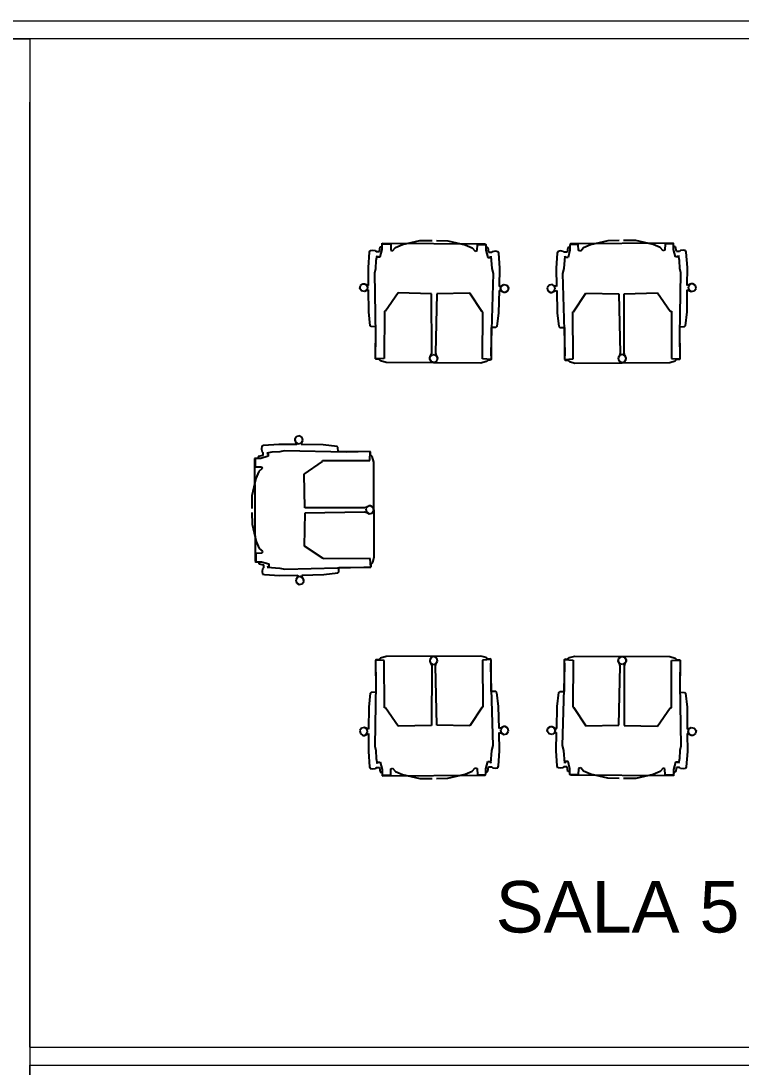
# Model space of a CAD drawing. Header units: millimetres. Extents: x 32.4 to 129.7, y 76.1 to 139.3.
# Drawn here: x 43.712 to 46.511, y 98.663 to 102.727 of the extents above; entities that cross this region are included whole.
import ezdxf

# ---------------------------------------------------------------- set-up
doc = ezdxf.new("R2010")
doc.units = ezdxf.units.MM
for name, color, linetype in [('DURLOCK', 7, 'Continuous'), ('Sectores', 3, 'Continuous'), ('tabique', 7, 'Continuous')]:
    doc.layers.add(name, color=color, linetype=linetype)
doc.styles.add('MtXpl_Arial_Unicode_', font='ARIALUNI.ttf')

msp = doc.modelspace()

# ---------------------------------------------------------------- linework, layer by layer
at = {"linetype": 'Continuous'}
for p, q in [((45.115297, 101.849365), (45.116199, 101.861523)), ((45.116199, 101.861523), (45.148952, 101.861506)), ((45.1162, 101.838741), (45.116372, 101.863562)), ((45.116372, 101.863562), (45.516392, 101.861039)), ((45.148952, 101.861506), (45.149618, 101.837286)), ((45.167557, 101.847455), (45.194835, 101.858971)), ((45.194835, 101.858971), (45.262128, 101.873841)), ((45.262128, 101.873841), (45.31048, 101.874718)), ((45.326904, 101.874524), (45.371528, 101.873149)), ((45.371528, 101.873149), (45.438646, 101.857428)), ((45.438646, 101.857428), (45.465777, 101.845567)), ((45.485062, 101.83541), (45.486044, 101.859372)), ((45.486044, 101.859372), (45.518794, 101.858974)), ((45.516392, 101.861039), (45.518794, 101.858974)), ((45.518794, 101.858974), (45.518341, 101.836811)), ((45.518794, 101.858974), (45.519542, 101.846806)), ((45.845239, 101.858974), (45.844491, 101.846806)), ((45.847641, 101.861039), (45.845239, 101.858974)), ((45.87799, 101.859372), (45.845239, 101.858974)), ((45.845239, 101.858974), (45.845692, 101.836811)), ((46.247662, 101.863562), (45.847641, 101.861039)), ((45.878971, 101.83541), (45.87799, 101.859372)), ((45.925387, 101.857428), (45.898257, 101.845567)), ((45.992506, 101.873149), (45.925387, 101.857428)), ((46.037129, 101.874524), (45.992506, 101.873149)), ((46.101905, 101.873841), (46.053554, 101.874718)), ((46.169198, 101.858971), (46.101905, 101.873841)), ((46.196477, 101.847455), (46.169198, 101.858971)), ((46.215082, 101.861506), (46.214415, 101.837286)), ((46.247835, 101.861523), (46.215082, 101.861506)), ((46.247834, 101.838741), (46.247662, 101.863562)), ((46.248737, 101.849365), (46.247835, 101.861523)), ((45.062042, 101.769739), (45.066705, 101.828606)), ((45.066705, 101.828606), (45.069148, 101.835387)), ((45.069148, 101.835387), (45.078819, 101.837268)), ((45.078819, 101.837268), (45.08943, 101.835134)), ((45.08943, 101.835134), (45.092995, 101.831345)), ((45.092328, 101.796858), (45.096341, 101.815809)), ((45.092995, 101.831345), (45.105003, 101.831502)), ((45.096341, 101.815809), (45.09828, 101.810423)), ((45.105003, 101.831502), (45.108547, 101.849369)), ((45.108303, 101.81036), (45.1162, 101.838741)), ((45.108547, 101.849369), (45.115297, 101.849365)), ((45.149618, 101.837286), (45.15578, 101.834321)), ((45.15578, 101.834321), (45.167557, 101.847455)), ((45.465777, 101.845567), (45.476797, 101.832959)), ((45.476797, 101.832959), (45.485062, 101.83541)), ((45.518341, 101.836811), (45.526042, 101.807715)), ((45.519542, 101.846806), (45.526291, 101.846724)), ((45.526291, 101.846724), (45.529579, 101.82908)), ((45.529579, 101.82908), (45.541689, 101.828593)), ((45.541689, 101.828593), (45.545227, 101.832249)), ((45.545227, 101.832249), (45.555864, 101.834248)), ((45.555864, 101.834248), (45.565511, 101.832244)), ((45.565511, 101.832244), (45.567868, 101.825433)), ((45.567868, 101.825433), (45.571785, 101.766519)), ((45.796165, 101.825433), (45.792248, 101.766519)), ((45.798522, 101.832244), (45.796165, 101.825433)), ((45.808169, 101.834248), (45.798522, 101.832244)), ((45.818806, 101.832249), (45.808169, 101.834248)), ((45.822345, 101.828593), (45.818806, 101.832249)), ((45.834455, 101.82908), (45.822345, 101.828593)), ((45.837742, 101.846724), (45.834455, 101.82908)), ((45.844491, 101.846806), (45.837742, 101.846724)), ((45.845692, 101.836811), (45.837992, 101.807715)), ((45.887237, 101.832959), (45.878971, 101.83541)), ((45.898257, 101.845567), (45.887237, 101.832959)), ((46.208254, 101.834321), (46.196477, 101.847455)), ((46.214415, 101.837286), (46.208254, 101.834321)), ((46.255731, 101.81036), (46.247834, 101.838741)), ((46.255486, 101.849369), (46.248737, 101.849365)), ((46.25903, 101.831502), (46.255486, 101.849369)), ((46.271039, 101.831345), (46.25903, 101.831502)), ((46.267692, 101.815809), (46.265754, 101.810423)), ((46.271705, 101.796858), (46.267692, 101.815809)), ((46.274603, 101.835134), (46.271039, 101.831345)), ((46.285214, 101.837268), (46.274603, 101.835134)), ((46.294886, 101.835387), (46.285214, 101.837268)), ((46.297329, 101.828606), (46.294886, 101.835387)), ((46.301992, 101.769739), (46.297329, 101.828606)), ((45.091201, 101.765251), (45.092328, 101.796858)), ((45.09828, 101.810423), (45.108303, 101.81036)), ((45.526042, 101.807715), (45.536065, 101.807652)), ((45.536065, 101.807652), (45.53846, 101.814052)), ((45.53846, 101.814052), (45.542529, 101.765709)), ((45.825573, 101.814052), (45.821504, 101.765709)), ((45.827969, 101.807652), (45.825573, 101.814052)), ((45.837992, 101.807715), (45.827969, 101.807652)), ((46.265754, 101.810423), (46.255731, 101.81036)), ((46.272833, 101.765251), (46.271705, 101.796858)), ((45.062552, 101.699417), (45.062042, 101.769739)), ((45.087012, 101.748944), (45.091201, 101.765251)), ((45.09163, 101.50699), (45.087012, 101.748944)), ((45.547319, 101.746029), (45.53846, 101.438517)), ((45.542529, 101.765709), (45.547319, 101.746029)), ((45.571785, 101.766519), (45.570373, 101.695548)), ((45.792248, 101.766519), (45.793661, 101.695548)), ((45.821504, 101.765709), (45.816714, 101.746029)), ((45.816714, 101.746029), (45.825573, 101.438517)), ((46.272403, 101.50699), (46.277021, 101.748944)), ((46.277021, 101.748944), (46.272833, 101.765251)), ((46.301481, 101.699417), (46.301992, 101.769739)), ((45.028574, 101.688302), (45.03098, 101.700014)), ((45.028574, 101.688302), (45.03098, 101.700014)), ((45.03098, 101.700014), (45.040964, 101.706593)), ((45.03098, 101.700014), (45.040964, 101.706593)), ((45.03098, 101.700014), (45.03098, 101.700014)), ((45.03098, 101.700014), (45.03098, 101.700014)), ((45.040964, 101.706593), (45.052675, 101.704187)), ((45.040964, 101.706593), (45.047059, 101.706555)), ((45.047059, 101.706555), (45.062552, 101.699417)), ((45.052675, 101.704187), (45.059255, 101.694203)), ((45.059255, 101.694203), (45.056848, 101.682492)), ((45.570373, 101.695548), (45.579863, 101.698219)), ((45.575765, 101.684838), (45.578172, 101.696549)), ((45.578172, 101.696549), (45.588155, 101.703129)), ((45.579863, 101.698219), (45.588155, 101.703129)), ((45.588155, 101.703129), (45.599867, 101.700722)), ((45.588155, 101.703129), (45.599867, 101.700722)), ((45.599867, 101.700722), (45.606446, 101.690739)), ((45.599867, 101.700722), (45.606446, 101.690739)), ((45.764167, 101.700722), (45.757587, 101.690739)), ((45.764167, 101.700722), (45.757587, 101.690739)), ((45.775878, 101.703129), (45.764167, 101.700722)), ((45.775878, 101.703129), (45.764167, 101.700722)), ((45.785862, 101.696549), (45.775878, 101.703129)), ((45.784171, 101.698219), (45.775878, 101.703129)), ((45.793661, 101.695548), (45.784171, 101.698219)), ((45.788268, 101.684838), (45.785862, 101.696549)), ((46.316975, 101.706555), (46.301481, 101.699417)), ((46.311358, 101.704187), (46.304779, 101.694203)), ((46.304779, 101.694203), (46.307185, 101.682492)), ((46.32307, 101.706593), (46.311358, 101.704187)), ((46.32307, 101.706593), (46.316975, 101.706555)), ((46.333053, 101.700014), (46.32307, 101.706593)), ((46.333053, 101.700014), (46.32307, 101.706593)), ((46.33546, 101.688302), (46.333053, 101.700014)), ((46.333053, 101.700014), (46.333053, 101.700014)), ((46.33546, 101.688302), (46.333053, 101.700014)), ((46.333053, 101.700014), (46.333053, 101.700014)), ((45.035153, 101.678319), (45.028574, 101.688302)), ((45.035153, 101.678319), (45.028574, 101.688302)), ((45.046865, 101.675912), (45.035153, 101.678319)), ((45.046865, 101.675912), (45.035153, 101.678319)), ((45.062638, 101.682928), (45.046865, 101.675912)), ((45.056848, 101.682492), (45.046865, 101.675912)), ((45.063599, 101.59716), (45.062638, 101.682928)), ((45.177855, 101.671252), (45.128837, 101.599674)), ((45.307843, 101.667668), (45.177855, 101.671252)), ((45.308229, 101.436674), (45.307843, 101.667668)), ((45.328072, 101.667565), (45.32356, 101.436577)), ((45.456923, 101.669485), (45.328072, 101.667565)), ((45.505031, 101.597292), (45.456923, 101.669485)), ((45.570099, 101.680239), (45.568038, 101.593847)), ((45.5797, 101.677533), (45.570099, 101.680239)), ((45.582345, 101.674854), (45.575765, 101.684838)), ((45.587961, 101.672486), (45.5797, 101.677533)), ((45.594056, 101.672448), (45.582345, 101.674854)), ((45.594056, 101.672448), (45.587961, 101.672486)), ((45.60404, 101.679027), (45.594056, 101.672448)), ((45.60404, 101.679027), (45.594056, 101.672448)), ((45.606446, 101.690739), (45.60404, 101.679027)), ((45.606446, 101.690739), (45.60404, 101.679027)), ((45.757587, 101.690739), (45.759994, 101.679027)), ((45.757587, 101.690739), (45.759994, 101.679027)), ((45.759994, 101.679027), (45.769977, 101.672448)), ((45.759994, 101.679027), (45.769977, 101.672448)), ((45.769977, 101.672448), (45.781689, 101.674854)), ((45.769977, 101.672448), (45.776072, 101.672486)), ((45.776072, 101.672486), (45.784334, 101.677533)), ((45.781689, 101.674854), (45.788268, 101.684838)), ((45.784334, 101.677533), (45.793934, 101.680239)), ((45.793934, 101.680239), (45.795995, 101.593847)), ((45.859003, 101.597292), (45.907111, 101.669485)), ((45.907111, 101.669485), (46.035961, 101.667565)), ((46.035961, 101.667565), (46.040473, 101.436577)), ((46.055804, 101.436674), (46.056191, 101.667668)), ((46.056191, 101.667668), (46.186179, 101.671252)), ((46.186179, 101.671252), (46.235197, 101.599674)), ((46.300435, 101.59716), (46.301395, 101.682928)), ((46.301395, 101.682928), (46.317169, 101.675912)), ((46.307185, 101.682492), (46.317169, 101.675912)), ((46.317169, 101.675912), (46.32888, 101.678319)), ((46.317169, 101.675912), (46.32888, 101.678319)), ((46.32888, 101.678319), (46.33546, 101.688302)), ((46.32888, 101.678319), (46.33546, 101.688302)), ((45.069491, 101.543007), (45.063599, 101.59716)), ((45.124491, 101.599701), (45.123902, 101.415287)), ((45.128837, 101.599674), (45.124491, 101.599701)), ((45.507188, 101.597279), (45.505031, 101.597292)), ((45.505445, 101.414183), (45.507188, 101.597279)), ((45.568038, 101.593847), (45.561466, 101.539891)), ((45.795995, 101.593847), (45.802568, 101.539891)), ((45.856846, 101.597279), (45.859003, 101.597292)), ((45.858588, 101.414183), (45.856846, 101.597279)), ((46.235197, 101.599674), (46.239543, 101.599701)), ((46.239543, 101.599701), (46.240131, 101.415287)), ((46.294543, 101.543007), (46.300435, 101.59716)), ((45.073181, 101.53984), (45.069491, 101.543007)), ((45.091168, 101.538996), (45.073181, 101.53984)), ((45.090141, 101.414926), (45.091168, 101.538996)), ((45.539739, 101.536156), (45.539195, 101.412083)), ((45.557736, 101.536773), (45.539739, 101.536156)), ((45.561466, 101.539891), (45.557736, 101.536773)), ((45.802568, 101.539891), (45.806298, 101.536773)), ((45.806298, 101.536773), (45.824294, 101.536156)), ((45.824294, 101.536156), (45.824838, 101.412083)), ((46.272865, 101.538996), (46.290852, 101.53984)), ((46.273893, 101.414926), (46.272865, 101.538996)), ((46.290852, 101.53984), (46.294543, 101.543007)), ((45.090141, 101.414926), (45.09163, 101.50699)), ((46.273893, 101.414926), (46.272403, 101.50699)), ((45.123902, 101.415287), (45.090141, 101.414926)), ((45.092316, 101.412725), (45.090141, 101.414926)), ((45.102615, 101.412659), (45.092316, 101.412725)), ((45.109491, 101.406267), (45.102615, 101.412659)), ((45.300437, 101.412974), (45.302844, 101.424686)), ((45.300437, 101.412974), (45.300476, 101.419069)), ((45.307017, 101.402991), (45.300437, 101.412974)), ((45.307017, 101.402991), (45.300437, 101.412974)), ((45.300476, 101.419069), (45.305499, 101.427308)), ((45.302844, 101.424686), (45.312827, 101.431265)), ((45.305499, 101.427308), (45.308229, 101.436674)), ((45.312827, 101.431265), (45.324539, 101.428859)), ((45.32356, 101.436577), (45.326209, 101.427168)), ((45.324539, 101.428859), (45.331118, 101.418875)), ((45.326209, 101.427168), (45.331118, 101.418875)), ((45.331118, 101.418875), (45.328712, 101.407164)), ((45.331118, 101.418875), (45.328712, 101.407164)), ((45.539195, 101.412083), (45.505445, 101.414183)), ((45.527459, 101.40997), (45.520503, 101.403664)), ((45.536993, 101.409909), (45.527459, 101.40997)), ((45.539195, 101.412083), (45.536993, 101.409909)), ((45.53846, 101.438517), (45.539195, 101.412083)), ((45.825573, 101.438517), (45.824838, 101.412083)), ((45.824838, 101.412083), (45.858588, 101.414183)), ((45.824838, 101.412083), (45.827041, 101.409909)), ((45.827041, 101.409909), (45.836574, 101.40997)), ((45.836574, 101.40997), (45.84353, 101.403664)), ((46.039495, 101.428859), (46.032915, 101.418875)), ((46.037825, 101.427168), (46.032915, 101.418875)), ((46.032915, 101.418875), (46.035322, 101.407164)), ((46.032915, 101.418875), (46.035322, 101.407164)), ((46.040473, 101.436577), (46.037825, 101.427168)), ((46.051206, 101.431265), (46.039495, 101.428859)), ((46.06119, 101.424686), (46.051206, 101.431265)), ((46.058534, 101.427308), (46.055804, 101.436674)), ((46.057017, 101.402991), (46.063596, 101.412974)), ((46.057017, 101.402991), (46.063596, 101.412974)), ((46.063558, 101.419069), (46.058534, 101.427308)), ((46.063596, 101.412974), (46.06119, 101.424686)), ((46.063596, 101.412974), (46.063558, 101.419069)), ((46.240131, 101.415287), (46.273893, 101.414926)), ((46.254542, 101.406267), (46.261418, 101.412659)), ((46.261418, 101.412659), (46.271718, 101.412725)), ((46.271718, 101.412725), (46.273893, 101.414926)), ((45.130811, 101.400713), (45.109491, 101.406267)), ((45.499115, 101.398381), (45.130811, 101.400713)), ((45.318728, 101.400584), (45.307017, 101.402991)), ((45.318728, 101.400584), (45.307017, 101.402991)), ((45.328712, 101.407164), (45.318728, 101.400584)), ((45.328712, 101.407164), (45.318728, 101.400584)), ((45.520503, 101.403664), (45.499115, 101.398381)), ((45.84353, 101.403664), (45.864919, 101.398381)), ((45.864919, 101.398381), (46.233223, 101.400713)), ((46.035322, 101.407164), (46.045305, 101.400584)), ((46.035322, 101.407164), (46.045305, 101.400584)), ((46.045305, 101.400584), (46.057017, 101.402991)), ((46.045305, 101.400584), (46.057017, 101.402991)), ((46.233223, 101.400713), (46.254542, 101.406267)), ((44.783537, 101.113142), (44.776957, 101.103158)), ((44.783537, 101.113142), (44.776957, 101.103158)), ((44.776957, 101.103158), (44.779364, 101.091447)), ((44.776957, 101.103158), (44.776996, 101.097063)), ((44.776996, 101.097063), (44.784134, 101.08157)), ((44.779364, 101.091447), (44.789347, 101.084867)), ((44.795248, 101.115548), (44.783537, 101.113142)), ((44.795248, 101.115548), (44.783537, 101.113142)), ((44.783537, 101.113142), (44.783537, 101.113142)), ((44.783537, 101.113142), (44.783537, 101.113142)), ((44.789347, 101.084867), (44.801059, 101.087274)), ((44.805231, 101.108969), (44.795248, 101.115548)), ((44.805231, 101.108969), (44.795248, 101.115548)), ((44.800623, 101.081484), (44.807638, 101.097257)), ((44.801059, 101.087274), (44.807638, 101.097257)), ((44.807638, 101.097257), (44.805231, 101.108969)), ((44.807638, 101.097257), (44.805231, 101.108969)), ((44.648164, 101.074974), (44.646282, 101.065303)), ((44.646282, 101.065303), (44.648416, 101.054692)), ((44.654945, 101.077417), (44.648164, 101.074974)), ((44.648416, 101.054692), (44.652205, 101.051127)), ((44.652205, 101.051127), (44.652048, 101.039119)), ((44.713812, 101.08208), (44.654945, 101.077417)), ((44.686693, 101.051794), (44.667741, 101.047781)), ((44.667741, 101.047781), (44.673127, 101.045842)), ((44.673127, 101.045842), (44.67319, 101.035819)), ((44.718299, 101.052921), (44.686693, 101.051794)), ((44.784134, 101.08157), (44.713812, 101.08208)), ((44.734607, 101.05711), (44.718299, 101.052921)), ((44.97656, 101.052492), (44.734607, 101.05711)), ((44.88639, 101.080523), (44.800623, 101.081484)), ((44.940544, 101.074631), (44.88639, 101.080523)), ((44.94371, 101.070941), (44.940544, 101.074631)), ((44.944554, 101.052954), (44.94371, 101.070941)), ((45.068625, 101.053981), (44.944554, 101.052954)), ((45.068625, 101.053981), (44.97656, 101.052492)), ((45.068264, 101.02022), (45.068625, 101.053981)), ((45.070826, 101.051806), (45.068625, 101.053981)), ((45.070891, 101.041507), (45.070826, 101.051806)), ((44.644809, 101.027922), (44.619989, 101.02775)), ((44.619989, 101.02775), (44.622512, 100.62773)), ((44.634185, 101.028825), (44.622028, 101.027923)), ((44.622028, 101.027923), (44.622045, 100.99517)), ((44.652048, 101.039119), (44.634181, 101.035575)), ((44.634181, 101.035575), (44.634185, 101.028825)), ((44.67319, 101.035819), (44.644809, 101.027922)), ((44.812298, 100.966267), (44.883876, 101.015285)), ((44.883849, 101.019631), (45.068264, 101.02022)), ((44.883876, 101.015285), (44.883849, 101.019631)), ((45.077284, 101.034631), (45.070891, 101.041507)), ((45.082838, 101.013311), (45.077284, 101.034631)), ((45.085169, 100.645007), (45.082838, 101.013311)), ((44.622045, 100.99517), (44.646264, 100.994504)), ((44.636095, 100.976565), (44.624579, 100.949287)), ((44.64923, 100.988342), (44.636095, 100.976565)), ((44.646264, 100.994504), (44.64923, 100.988342)), ((44.815882, 100.836279), (44.812298, 100.966267)), ((44.624579, 100.949287), (44.60971, 100.881994)), ((44.60971, 100.881994), (44.608832, 100.833642)), ((45.058864, 100.841278), (45.052285, 100.831295)), ((45.064481, 100.843646), (45.056242, 100.838623)), ((45.070576, 100.843685), (45.058864, 100.841278)), ((45.070576, 100.843685), (45.064481, 100.843646)), ((45.080559, 100.837105), (45.070576, 100.843685)), ((45.080559, 100.837105), (45.070576, 100.843685)), ((44.609027, 100.817218), (44.610402, 100.772594)), ((44.814065, 100.687199), (44.815985, 100.81605)), ((45.046876, 100.835893), (44.815882, 100.836279)), ((44.815985, 100.81605), (45.046974, 100.820562)), ((45.056242, 100.838623), (45.046876, 100.835893)), ((45.046974, 100.820562), (45.056383, 100.817913)), ((45.052285, 100.831295), (45.054692, 100.819583)), ((45.054692, 100.819583), (45.064675, 100.813004)), ((45.056383, 100.817913), (45.064675, 100.813004)), ((45.064675, 100.813004), (45.076387, 100.81541)), ((45.064675, 100.813004), (45.076387, 100.81541)), ((45.076387, 100.81541), (45.082966, 100.825394)), ((45.076387, 100.81541), (45.082966, 100.825394)), ((45.082966, 100.825394), (45.080559, 100.837105)), ((45.082966, 100.825394), (45.080559, 100.837105)), ((44.610402, 100.772594), (44.626123, 100.705476)), ((44.626123, 100.705476), (44.637983, 100.678345)), ((44.637983, 100.678345), (44.650591, 100.667325)), ((44.886258, 100.639091), (44.814065, 100.687199)), ((44.64814, 100.65906), (44.624179, 100.658078)), ((44.624179, 100.658078), (44.624577, 100.625328)), ((44.650591, 100.667325), (44.64814, 100.65906)), ((44.886272, 100.636934), (44.886258, 100.639091)), ((45.069368, 100.638677), (44.886272, 100.636934)), ((45.071468, 100.604927), (45.069368, 100.638677)), ((45.079886, 100.623619), (45.085169, 100.645007)), ((44.622512, 100.62773), (44.624577, 100.625328)), ((44.624577, 100.625328), (44.64674, 100.625781)), ((44.624577, 100.625328), (44.636744, 100.62458)), ((44.636744, 100.62458), (44.636826, 100.617831)), ((44.636826, 100.617831), (44.65447, 100.614543)), ((44.64674, 100.625781), (44.675835, 100.61808)), ((44.651302, 100.598895), (44.649302, 100.588258)), ((44.654957, 100.602433), (44.651302, 100.598895)), ((44.65447, 100.614543), (44.654957, 100.602433)), ((44.675899, 100.608057), (44.669498, 100.605662)), ((44.669498, 100.605662), (44.717842, 100.601593)), ((44.675835, 100.61808), (44.675899, 100.608057)), ((44.717842, 100.601593), (44.737522, 100.596803)), ((44.737522, 100.596803), (45.045034, 100.605662)), ((44.946778, 100.586386), (44.947394, 100.604383)), ((44.947394, 100.604383), (45.071468, 100.604927)), ((45.045034, 100.605662), (45.071468, 100.604927)), ((45.071468, 100.604927), (45.073641, 100.607129)), ((45.073581, 100.616663), (45.079886, 100.623619)), ((45.073641, 100.607129), (45.073581, 100.616663)), ((44.649302, 100.588258), (44.651306, 100.578611)), ((44.651306, 100.578611), (44.658118, 100.576254)), ((44.658118, 100.576254), (44.717031, 100.572337)), ((44.717031, 100.572337), (44.788002, 100.573749)), ((44.787001, 100.56595), (44.780421, 100.555967)), ((44.785331, 100.564259), (44.780421, 100.555967)), ((44.780421, 100.555967), (44.782828, 100.544255)), ((44.780421, 100.555967), (44.782828, 100.544255)), ((44.788002, 100.573749), (44.785331, 100.564259)), ((44.798713, 100.568357), (44.787001, 100.56595)), ((44.808696, 100.561777), (44.798713, 100.568357)), ((44.803311, 100.574023), (44.889704, 100.576084)), ((44.806017, 100.564422), (44.803311, 100.574023)), ((44.811064, 100.556161), (44.806017, 100.564422)), ((44.811103, 100.550066), (44.808696, 100.561777)), ((44.811103, 100.550066), (44.811064, 100.556161)), ((44.889704, 100.576084), (44.943659, 100.582656)), ((44.943659, 100.582656), (44.946778, 100.586386)), ((44.782828, 100.544255), (44.792811, 100.537676)), ((44.782828, 100.544255), (44.792811, 100.537676)), ((44.792811, 100.537676), (44.804523, 100.540082)), ((44.792811, 100.537676), (44.804523, 100.540082)), ((44.804523, 100.540082), (44.811103, 100.550066)), ((44.804523, 100.540082), (44.811103, 100.550066)), ((45.092316, 100.245594), (45.090141, 100.243393)), ((45.123902, 100.243032), (45.090141, 100.243393)), ((45.090141, 100.243393), (45.091168, 100.119322)), ((45.090141, 100.243393), (45.09163, 100.151328)), ((45.102615, 100.245659), (45.092316, 100.245594)), ((45.109491, 100.252052), (45.102615, 100.245659)), ((45.130811, 100.257606), (45.109491, 100.252052)), ((45.124491, 100.058617), (45.123902, 100.243032)), ((45.499115, 100.259938), (45.130811, 100.257606)), ((45.307017, 100.255328), (45.300437, 100.245344)), ((45.307017, 100.255328), (45.300437, 100.245344)), ((45.300437, 100.245344), (45.302844, 100.233633)), ((45.300437, 100.245344), (45.300476, 100.239249)), ((45.300476, 100.239249), (45.305499, 100.231011)), ((45.302844, 100.233633), (45.312827, 100.227053)), ((45.305499, 100.231011), (45.308229, 100.221645)), ((45.318728, 100.257734), (45.307017, 100.255328)), ((45.318728, 100.257734), (45.307017, 100.255328)), ((45.328712, 100.251155), (45.318728, 100.257734)), ((45.328712, 100.251155), (45.318728, 100.257734)), ((45.32356, 100.221742), (45.326209, 100.231151)), ((45.324539, 100.22946), (45.331118, 100.239443)), ((45.326209, 100.231151), (45.331118, 100.239443)), ((45.331118, 100.239443), (45.328712, 100.251155)), ((45.331118, 100.239443), (45.328712, 100.251155)), ((45.520503, 100.254654), (45.499115, 100.259938)), ((45.539195, 100.246236), (45.505445, 100.244136)), ((45.505445, 100.244136), (45.507188, 100.06104)), ((45.527459, 100.248349), (45.520503, 100.254654)), ((45.536993, 100.248409), (45.527459, 100.248349)), ((45.539195, 100.246236), (45.536993, 100.248409)), ((45.53846, 100.219802), (45.539195, 100.246236)), ((45.539739, 100.122162), (45.539195, 100.246236)), ((45.824294, 100.122162), (45.824838, 100.246236)), ((45.824838, 100.246236), (45.827041, 100.248409)), ((45.824838, 100.246236), (45.858588, 100.244136)), ((45.825573, 100.219802), (45.824838, 100.246236)), ((45.827041, 100.248409), (45.836574, 100.248349)), ((45.836574, 100.248349), (45.84353, 100.254654)), ((45.84353, 100.254654), (45.864919, 100.259938)), ((45.858588, 100.244136), (45.856846, 100.06104)), ((45.864919, 100.259938), (46.233223, 100.257606)), ((46.032915, 100.239443), (46.035322, 100.251155)), ((46.032915, 100.239443), (46.035322, 100.251155)), ((46.039495, 100.22946), (46.032915, 100.239443)), ((46.037825, 100.231151), (46.032915, 100.239443)), ((46.035322, 100.251155), (46.045305, 100.257734)), ((46.035322, 100.251155), (46.045305, 100.257734)), ((46.040473, 100.221742), (46.037825, 100.231151)), ((46.045305, 100.257734), (46.057017, 100.255328)), ((46.045305, 100.257734), (46.057017, 100.255328)), ((46.06119, 100.233633), (46.051206, 100.227053)), ((46.058534, 100.231011), (46.055804, 100.221645)), ((46.057017, 100.255328), (46.063596, 100.245344)), ((46.057017, 100.255328), (46.063596, 100.245344)), ((46.063558, 100.239249), (46.058534, 100.231011)), ((46.063596, 100.245344), (46.06119, 100.233633)), ((46.063596, 100.245344), (46.063558, 100.239249)), ((46.233223, 100.257606), (46.254542, 100.252052)), ((46.239543, 100.058617), (46.240131, 100.243032)), ((46.240131, 100.243032), (46.273893, 100.243393)), ((46.254542, 100.252052), (46.261418, 100.245659)), ((46.261418, 100.245659), (46.271718, 100.245594)), ((46.271718, 100.245594), (46.273893, 100.243393)), ((46.273893, 100.243393), (46.272403, 100.151328)), ((46.273893, 100.243393), (46.272865, 100.119322)), ((45.308229, 100.221645), (45.307843, 99.99065)), ((45.312827, 100.227053), (45.324539, 100.22946)), ((45.328072, 99.990753), (45.32356, 100.221742)), ((45.547319, 99.91229), (45.53846, 100.219802)), ((45.816714, 99.91229), (45.825573, 100.219802)), ((46.035961, 99.990753), (46.040473, 100.221742)), ((46.051206, 100.227053), (46.039495, 100.22946)), ((46.055804, 100.221645), (46.056191, 99.99065)), ((45.09163, 100.151328), (45.087012, 99.909375)), ((46.272403, 100.151328), (46.277021, 99.909375)), ((45.069491, 100.115312), (45.063599, 100.061158)), ((45.073181, 100.118478), (45.069491, 100.115312)), ((45.091168, 100.119322), (45.073181, 100.118478)), ((45.557736, 100.121546), (45.539739, 100.122162)), ((45.561466, 100.118427), (45.557736, 100.121546)), ((45.568038, 100.064472), (45.561466, 100.118427)), ((45.795995, 100.064472), (45.802568, 100.118427)), ((45.802568, 100.118427), (45.806298, 100.121546)), ((45.806298, 100.121546), (45.824294, 100.122162)), ((46.272865, 100.119322), (46.290852, 100.118478)), ((46.290852, 100.118478), (46.294543, 100.115312)), ((46.294543, 100.115312), (46.300435, 100.061158)), ((45.063599, 100.061158), (45.062638, 99.975391)), ((45.128837, 100.058645), (45.124491, 100.058617)), ((45.177855, 99.987066), (45.128837, 100.058645)), ((45.505031, 100.061026), (45.456923, 99.988833)), ((45.507188, 100.06104), (45.505031, 100.061026)), ((45.570099, 99.978079), (45.568038, 100.064472)), ((45.793934, 99.978079), (45.795995, 100.064472)), ((45.856846, 100.06104), (45.859003, 100.061026)), ((45.859003, 100.061026), (45.907111, 99.988833)), ((46.186179, 99.987066), (46.235197, 100.058645)), ((46.235197, 100.058645), (46.239543, 100.058617)), ((46.300435, 100.061158), (46.301395, 99.975391)), ((45.307843, 99.99065), (45.177855, 99.987066)), ((45.456923, 99.988833), (45.328072, 99.990753)), ((45.907111, 99.988833), (46.035961, 99.990753)), ((46.056191, 99.99065), (46.186179, 99.987066)), ((45.035153, 99.98), (45.028574, 99.970016)), ((45.035153, 99.98), (45.028574, 99.970016)), ((45.028574, 99.970016), (45.03098, 99.958305)), ((45.028574, 99.970016), (45.03098, 99.958305)), ((45.03098, 99.958305), (45.040964, 99.951725)), ((45.03098, 99.958305), (45.03098, 99.958305)), ((45.03098, 99.958305), (45.040964, 99.951725)), ((45.03098, 99.958305), (45.03098, 99.958305)), ((45.046865, 99.982406), (45.035153, 99.98)), ((45.046865, 99.982406), (45.035153, 99.98)), ((45.040964, 99.951725), (45.052675, 99.954132)), ((45.040964, 99.951725), (45.047059, 99.951764)), ((45.056848, 99.975827), (45.046865, 99.982406)), ((45.062638, 99.975391), (45.046865, 99.982406)), ((45.047059, 99.951764), (45.062552, 99.958902)), ((45.052675, 99.954132), (45.059255, 99.964115)), ((45.059255, 99.964115), (45.056848, 99.975827)), ((45.062552, 99.958902), (45.062042, 99.88858)), ((45.5797, 99.980785), (45.570099, 99.978079)), ((45.571785, 99.891799), (45.570373, 99.962771)), ((45.570373, 99.962771), (45.579863, 99.960099)), ((45.582345, 99.983464), (45.575765, 99.973481)), ((45.575765, 99.973481), (45.578172, 99.961769)), ((45.578172, 99.961769), (45.588155, 99.955189)), ((45.587961, 99.985832), (45.5797, 99.980785)), ((45.579863, 99.960099), (45.588155, 99.955189)), ((45.594056, 99.985871), (45.582345, 99.983464)), ((45.594056, 99.985871), (45.587961, 99.985832)), ((45.588155, 99.955189), (45.599867, 99.957596)), ((45.588155, 99.955189), (45.599867, 99.957596)), ((45.60404, 99.979291), (45.594056, 99.985871)), ((45.60404, 99.979291), (45.594056, 99.985871)), ((45.599867, 99.957596), (45.606446, 99.96758)), ((45.599867, 99.957596), (45.606446, 99.96758)), ((45.606446, 99.96758), (45.60404, 99.979291)), ((45.606446, 99.96758), (45.60404, 99.979291)), ((45.757587, 99.96758), (45.759994, 99.979291)), ((45.757587, 99.96758), (45.759994, 99.979291)), ((45.764167, 99.957596), (45.757587, 99.96758)), ((45.764167, 99.957596), (45.757587, 99.96758)), ((45.759994, 99.979291), (45.769977, 99.985871)), ((45.759994, 99.979291), (45.769977, 99.985871)), ((45.775878, 99.955189), (45.764167, 99.957596)), ((45.775878, 99.955189), (45.764167, 99.957596)), ((45.769977, 99.985871), (45.781689, 99.983464)), ((45.769977, 99.985871), (45.776072, 99.985832)), ((45.785862, 99.961769), (45.775878, 99.955189)), ((45.784171, 99.960099), (45.775878, 99.955189)), ((45.776072, 99.985832), (45.784334, 99.980785)), ((45.781689, 99.983464), (45.788268, 99.973481)), ((45.793661, 99.962771), (45.784171, 99.960099)), ((45.784334, 99.980785), (45.793934, 99.978079)), ((45.788268, 99.973481), (45.785862, 99.961769)), ((45.792248, 99.891799), (45.793661, 99.962771)), ((46.301395, 99.975391), (46.317169, 99.982406)), ((46.316975, 99.951764), (46.301481, 99.958902)), ((46.301481, 99.958902), (46.301992, 99.88858)), ((46.304779, 99.964115), (46.307185, 99.975827)), ((46.311358, 99.954132), (46.304779, 99.964115)), ((46.307185, 99.975827), (46.317169, 99.982406)), ((46.32307, 99.951725), (46.311358, 99.954132)), ((46.32307, 99.951725), (46.316975, 99.951764)), ((46.317169, 99.982406), (46.32888, 99.98)), ((46.317169, 99.982406), (46.32888, 99.98)), ((46.333053, 99.958305), (46.32307, 99.951725)), ((46.333053, 99.958305), (46.32307, 99.951725)), ((46.32888, 99.98), (46.33546, 99.970016)), ((46.32888, 99.98), (46.33546, 99.970016)), ((46.33546, 99.970016), (46.333053, 99.958305)), ((46.33546, 99.970016), (46.333053, 99.958305)), ((46.333053, 99.958305), (46.333053, 99.958305)), ((46.333053, 99.958305), (46.333053, 99.958305)), ((45.087012, 99.909375), (45.091201, 99.893067)), ((45.542529, 99.89261), (45.547319, 99.91229)), ((45.821504, 99.89261), (45.816714, 99.91229)), ((46.277021, 99.909375), (46.272833, 99.893067)), ((45.062042, 99.88858), (45.066705, 99.829713)), ((45.091201, 99.893067), (45.092328, 99.861461)), ((45.53846, 99.844267), (45.542529, 99.89261)), ((45.567868, 99.832886), (45.571785, 99.891799)), ((45.796165, 99.832886), (45.792248, 99.891799)), ((45.825573, 99.844267), (45.821504, 99.89261)), ((46.272833, 99.893067), (46.271705, 99.861461)), ((46.301992, 99.88858), (46.297329, 99.829713)), ((45.066705, 99.829713), (45.069148, 99.822932)), ((45.08943, 99.823184), (45.092995, 99.826973)), ((45.092328, 99.861461), (45.096341, 99.842509)), ((45.092995, 99.826973), (45.105003, 99.826816)), ((45.096341, 99.842509), (45.09828, 99.847895)), ((45.09828, 99.847895), (45.108303, 99.847959)), ((45.105003, 99.826816), (45.108547, 99.80895)), ((45.108303, 99.847959), (45.1162, 99.819577)), ((45.465777, 99.812752), (45.476797, 99.82536)), ((45.476797, 99.82536), (45.485062, 99.822909)), ((45.518341, 99.821508), (45.526042, 99.850603)), ((45.526042, 99.850603), (45.536065, 99.850667)), ((45.526291, 99.811594), (45.529579, 99.829238)), ((45.529579, 99.829238), (45.541689, 99.829725)), ((45.536065, 99.850667), (45.53846, 99.844267)), ((45.541689, 99.829725), (45.545227, 99.82607)), ((45.545227, 99.82607), (45.555864, 99.824071)), ((45.555864, 99.824071), (45.565511, 99.826075)), ((45.565511, 99.826075), (45.567868, 99.832886)), ((45.798522, 99.826075), (45.796165, 99.832886)), ((45.808169, 99.824071), (45.798522, 99.826075)), ((45.818806, 99.82607), (45.808169, 99.824071)), ((45.822345, 99.829725), (45.818806, 99.82607)), ((45.834455, 99.829238), (45.822345, 99.829725)), ((45.827969, 99.850667), (45.825573, 99.844267)), ((45.837992, 99.850603), (45.827969, 99.850667)), ((45.837742, 99.811594), (45.834455, 99.829238)), ((45.845692, 99.821508), (45.837992, 99.850603)), ((45.887237, 99.82536), (45.878971, 99.822909)), ((45.898257, 99.812752), (45.887237, 99.82536)), ((46.255731, 99.847959), (46.247834, 99.819577)), ((46.25903, 99.826816), (46.255486, 99.80895)), ((46.265754, 99.847895), (46.255731, 99.847959)), ((46.271039, 99.826973), (46.25903, 99.826816)), ((46.267692, 99.842509), (46.265754, 99.847895)), ((46.271705, 99.861461), (46.267692, 99.842509)), ((46.274603, 99.823184), (46.271039, 99.826973)), ((46.297329, 99.829713), (46.294886, 99.822932)), ((45.069148, 99.822932), (45.078819, 99.82105)), ((45.078819, 99.82105), (45.08943, 99.823184)), ((45.108547, 99.80895), (45.115297, 99.808953)), ((45.115297, 99.808953), (45.116199, 99.796796)), ((45.116199, 99.796796), (45.148952, 99.796813)), ((45.1162, 99.819577), (45.116372, 99.794757)), ((45.116372, 99.794757), (45.516392, 99.79728)), ((45.148952, 99.796813), (45.149618, 99.821032)), ((45.149618, 99.821032), (45.15578, 99.823998)), ((45.15578, 99.823998), (45.167557, 99.810864)), ((45.167557, 99.810864), (45.194835, 99.799347)), ((45.194835, 99.799347), (45.262128, 99.784478)), ((45.262128, 99.784478), (45.31048, 99.783601)), ((45.326904, 99.783795), (45.371528, 99.78517)), ((45.371528, 99.78517), (45.438646, 99.800891)), ((45.438646, 99.800891), (45.465777, 99.812752)), ((45.485062, 99.822909), (45.486044, 99.798947)), ((45.486044, 99.798947), (45.518794, 99.799345)), ((45.516392, 99.79728), (45.518794, 99.799345)), ((45.518794, 99.799345), (45.518341, 99.821508)), ((45.518794, 99.799345), (45.519542, 99.811512)), ((45.519542, 99.811512), (45.526291, 99.811594)), ((45.844491, 99.811512), (45.837742, 99.811594)), ((45.845239, 99.799345), (45.844491, 99.811512)), ((45.845239, 99.799345), (45.845692, 99.821508)), ((45.87799, 99.798947), (45.845239, 99.799345)), ((45.847641, 99.79728), (45.845239, 99.799345)), ((46.247662, 99.794757), (45.847641, 99.79728)), ((45.878971, 99.822909), (45.87799, 99.798947)), ((45.925387, 99.800891), (45.898257, 99.812752)), ((45.992506, 99.78517), (45.925387, 99.800891)), ((46.037129, 99.783795), (45.992506, 99.78517)), ((46.101905, 99.784478), (46.053554, 99.783601)), ((46.169198, 99.799347), (46.101905, 99.784478)), ((46.196477, 99.810864), (46.169198, 99.799347)), ((46.208254, 99.823998), (46.196477, 99.810864)), ((46.214415, 99.821032), (46.208254, 99.823998)), ((46.215082, 99.796813), (46.214415, 99.821032)), ((46.247835, 99.796796), (46.215082, 99.796813)), ((46.247834, 99.819577), (46.247662, 99.794757)), ((46.248737, 99.808953), (46.247835, 99.796796)), ((46.255486, 99.80895), (46.248737, 99.808953)), ((46.285214, 99.82105), (46.274603, 99.823184)), ((46.294886, 99.822932), (46.285214, 99.82105))]:
    msp.add_line(p, q, dxfattribs=at)
at = {"layer": 'DURLOCK', "lineweight": 18}
for p, q in [((35.566796, 102.727442), (49.914408, 102.727442)), ((49.844408, 102.657442), (41.864313, 102.657442)), ((43.626908, 102.657442), (43.746908, 102.657442)), ((43.746908, 102.657442), (43.746908, 96.095442)), ((43.746908, 98.740442), (43.746908, 102.412442)), ((43.746908, 98.740442), (49.829408, 98.740442)), ((43.746908, 98.670442), (49.914408, 98.670442)), ((43.746908, 94.695442), (43.746908, 98.670442))]:
    msp.add_line(p, q, dxfattribs=at)
at = {"layer": 'tabique', "lineweight": 18}
msp.add_line((49.844408, 102.657442), (43.746908, 102.657442), dxfattribs=at)

# ---------------------------------------------------------------- texts
at = {"layer": 'Sectores', "style": 'MtXpl_Arial_Unicode_'}
msp.add_text('SALA 5', height=0.2, dxfattribs=at).set_placement((45.55694, 99.185727))

doc.saveas('drawing.dxf')
